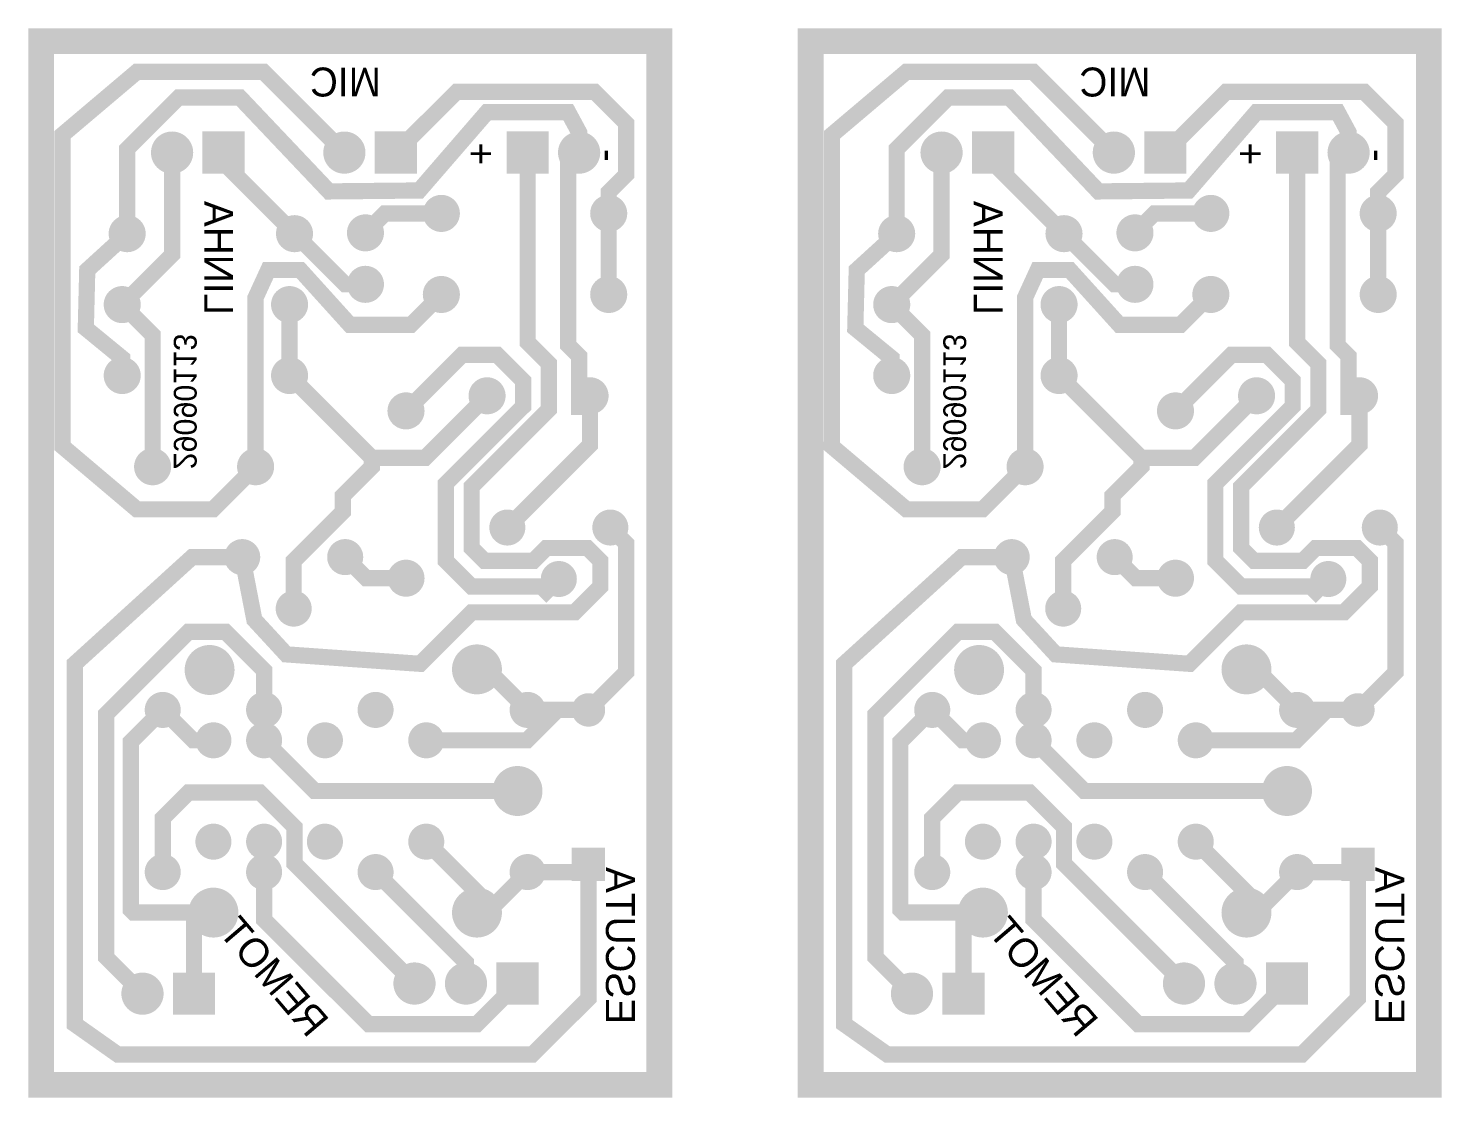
# Model space of a CAD drawing. Extents: x -97 to 88, y -34 to 19.
# Drawn here: x -97.4 to -26.9, y -34.2 to 19.1 of the extents above; entities that cross this region are included whole.
import ezdxf

# ---------------------------------------------------------------- set-up
doc = ezdxf.new("R2010")
doc.units = 0
doc.linetypes.add('DASHED2', pattern=[9.524999999999999, 6.349999999999999, -3.174999999999999])
doc.layers.get('0').update_dxf_attribs({"linetype": 'CONTINUOUS'})
for name, color, linetype in [('BOARD_OUTLINE', 7, 'CONTINUOUS'), ('BOTTOM', 7, 'CONTINUOUS'), ('COMPONENTS_TOP', 1, 'CONTINUOUS'), ('PADSTACKS', 1, 'CONTINUOUS'), ('POWER', 7, 'CONTINUOUS'), ('SMTOP', 7, 'CONTINUOUS')]:
    doc.layers.add(name, color=color, linetype=linetype)
doc.layers.get('COMPONENTS_TOP').off()
doc.layers.get('PADSTACKS').off()

# ---------------------------------------------------------------- blocks, each defined once
blk = doc.blocks.new('PADSTACK_91R67')
blk.add_point((0, 0))
at = {"layer": 'BOTTOM', "const_width": 0.0454833333333334}
blk.add_lwpolyline([(-0.0227416666666667, 0, 1), (0.0227416666666667, 0, 1)], format="xyb", close=True, dxfattribs=at)
at = {"layer": 'POWER', "const_width": 0.0484833333333333}
blk.add_lwpolyline([(-0.0242416666666667, 0, 1), (0.0242416666666667, 0, 1)], format="xyb", close=True, dxfattribs=at)
at = {"layer": 'SMTOP', "const_width": 0.048}
blk.add_lwpolyline([(-0.024, 0, 1), (0.024, 0, 1)], format="xyb", close=True, dxfattribs=at)
blk = doc.blocks.new('FOOTPRINT_RELAY_REV2_19')
at = {"layer": 'PADSTACKS'}
for p in [(-0.6692833333333335, -0.0787333333333334), (-0.1574666666666667, -0.0787333333333334), (-0.7480333333333335, -0.3149500000000001), (-0.6692833333333335, -0.5511666666666669), (-0.1500000000000001, -0.5500000000000002)]:
    blk.add_blockref('PADSTACK_91R67', p, dxfattribs=at)
blk = doc.blocks.new('PADSTACK_T1_1')
blk.add_point((0, 0))
at = {"layer": 'BOTTOM', "const_width": 0.031}
blk.add_lwpolyline([(-0.0155, 0, 1), (0.0155, 0, 1)], format="xyb", close=True, dxfattribs=at)
at = {"layer": 'POWER', "const_width": 0.035}
blk.add_lwpolyline([(-0.0175, 0, 1), (0.0175, 0, 1)], format="xyb", close=True, dxfattribs=at)
at = {"layer": 'SMTOP', "const_width": 0.0335}
blk.add_lwpolyline([(-0.01675, 0, 1), (0.01675, 0, 1)], format="xyb", close=True, dxfattribs=at)
blk = doc.blocks.new('FOOTPRINT_RELAY_2_20')
at = {"layer": 'PADSTACKS'}
for p in [(0.0393666666666667, -0.0393666666666667), (0.2362166666666667, -0.0393666666666667), (0.3543166666666668, -0.0393666666666667), (0.4527500000000001, -0.0393666666666667), (0.0393666666666667, -0.2362166666666667), (0.2362166666666667, -0.2362166666666667), (0.3543166666666668, -0.2362166666666667), (0.4527500000000001, -0.2362166666666667)]:
    blk.add_blockref('PADSTACK_T1_1', p, dxfattribs=at)
blk = doc.blocks.new('PADSTACK_TM_RAD_LLB_PAD2_1')
blk.add_point((0, 0))
at = {"layer": 'BOTTOM', "const_width": 0.026}
blk.add_lwpolyline([(-0.013, 0, 1), (0.013, 0, 1)], format="xyb", close=True, dxfattribs=at)
at = {"layer": 'POWER', "const_width": 0.036}
blk.add_lwpolyline([(-0.018, 0, 1), (0.018, 0, 1)], format="xyb", close=True, dxfattribs=at)
at = {"layer": 'SMTOP', "const_width": 0.026}
blk.add_lwpolyline([(-0.013, 0, 1), (0.013, 0, 1)], format="xyb", close=True, dxfattribs=at)
blk = doc.blocks.new('FOOTPRINT_CAP2_C1')
at = {"layer": 'PADSTACKS'}
for p in [(0, 0), (0.2, 0)]:
    blk.add_blockref('PADSTACK_TM_RAD_LLB_PAD2_1', p, dxfattribs=at)
blk = doc.blocks.new('PADSTACK_TM_RAD_LLB_PAD2')
blk.add_point((0, 0))
at = {"layer": 'BOTTOM', "const_width": 0.026}
blk.add_lwpolyline([(-0.013, 0, 1), (0.013, 0, 1)], format="xyb", close=True, dxfattribs=at)
at = {"layer": 'POWER', "const_width": 0.036}
blk.add_lwpolyline([(-0.018, 0, 1), (0.018, 0, 1)], format="xyb", close=True, dxfattribs=at)
at = {"layer": 'SMTOP', "const_width": 0.026}
blk.add_lwpolyline([(-0.013, 0, 1), (0.013, 0, 1)], format="xyb", close=True, dxfattribs=at)
blk = doc.blocks.new('FOOTPRINT_CAP_C2')
at = {"layer": 'PADSTACKS'}
for p in [(0, 0), (0.1, 0)]:
    blk.add_blockref('PADSTACK_TM_RAD_LLB_PAD2', p, dxfattribs=at)
blk = doc.blocks.new('FOOTPRINT_CAP2_C3')
at = {"layer": 'PADSTACKS'}
for p in [(0, 0), (0.2, 0)]:
    blk.add_blockref('PADSTACK_TM_RAD_LLB_PAD2_1', p, dxfattribs=at)
blk = doc.blocks.new('PADSTACK_TM_DIODE_LLB_PAD30')
blk.add_point((0, 0))
at = {"layer": 'BOTTOM', "const_width": 0.0225}
blk.add_lwpolyline([(-0.011248031496063, 0, 1), (0.011248031496063, 0, 1)], format="xyb", close=True, dxfattribs=at)
at = {"layer": 'POWER', "const_width": 0.0325}
blk.add_lwpolyline([(-0.016248031496063, 0, 1), (0.016248031496063, 0, 1)], format="xyb", close=True, dxfattribs=at)
at = {"layer": 'SMTOP', "const_width": 0.0225}
blk.add_lwpolyline([(-0.011248031496063, 0, 1), (0.011248031496063, 0, 1)], format="xyb", close=True, dxfattribs=at)
blk = doc.blocks.new('PADSTACK_TM_DIODE_LLB_PAD29')
blk.add_point((0, 0))
at = {"layer": 'BOTTOM', "const_width": 0.045}
blk.add_lwpolyline([(-0.0225, 0), (0.0225, 0)], dxfattribs=at)
at = {"layer": 'POWER', "const_width": 0.065}
blk.add_lwpolyline([(-0.0325, 0), (0.0325, 0)], dxfattribs=at)
at = {"layer": 'SMTOP', "const_width": 0.045}
blk.add_lwpolyline([(-0.0225, 0), (0.0225, 0)], dxfattribs=at)
blk = doc.blocks.new('FOOTPRINT_DIODE_D1')
at = {"layer": 'PADSTACKS', "rotation": 90}
for name, p in [('PADSTACK_TM_DIODE_LLB_PAD29', (-0.3, 0)), ('PADSTACK_TM_DIODE_LLB_PAD30', (0, 0))]:
    blk.add_blockref(name, p, dxfattribs=at)
blk = doc.blocks.new('PADSTACK_BCON100T_LLB_PAD3')
blk.add_point((0, 0))
at = {"layer": 'BOTTOM', "const_width": 0.062}
blk.add_lwpolyline([(-0.031, 0), (0.031, 0)], dxfattribs=at)
at = {"layer": 'POWER', "const_width": 0.082}
blk.add_lwpolyline([(-0.041, 0), (0.041, 0)], dxfattribs=at)
at = {"layer": 'SMTOP', "const_width": 0.062}
blk.add_lwpolyline([(-0.031, 0), (0.031, 0)], dxfattribs=at)
blk = doc.blocks.new('PADSTACK_BCON100T_LLB_PAD4')
blk.add_point((0, 0))
at = {"layer": 'BOTTOM', "const_width": 0.031}
blk.add_lwpolyline([(-0.0155, 0, 1), (0.0155, 0, 1)], format="xyb", close=True, dxfattribs=at)
at = {"layer": 'POWER', "const_width": 0.041}
blk.add_lwpolyline([(-0.0205, 0, 1), (0.0205, 0, 1)], format="xyb", close=True, dxfattribs=at)
at = {"layer": 'SMTOP', "const_width": 0.031}
blk.add_lwpolyline([(-0.0155, 0, 1), (0.0155, 0, 1)], format="xyb", close=True, dxfattribs=at)
blk = doc.blocks.new('FOOTPRINT_CON3_J1')
at = {"layer": 'PADSTACKS'}
for name, p in [('PADSTACK_BCON100T_LLB_PAD3', (0, 0)), ('PADSTACK_BCON100T_LLB_PAD4', (0.1, 0)), ('PADSTACK_BCON100T_LLB_PAD4', (0.2, 0))]:
    blk.add_blockref(name, p, dxfattribs=at)
blk = doc.blocks.new('FOOTPRINT_CON2_J2')
at = {"layer": 'PADSTACKS'}
for name, p in [('PADSTACK_BCON100T_LLB_PAD3', (0, 0)), ('PADSTACK_BCON100T_LLB_PAD4', (0.1, 0))]:
    blk.add_blockref(name, p, dxfattribs=at)
blk = doc.blocks.new('FOOTPRINT_CON2_J3')
at = {"layer": 'PADSTACKS'}
for name, p in [('PADSTACK_BCON100T_LLB_PAD3', (0, 0)), ('PADSTACK_BCON100T_LLB_PAD4', (0.1, 0))]:
    blk.add_blockref(name, p, dxfattribs=at)
blk = doc.blocks.new('FOOTPRINT_CON2_J4')
at = {"layer": 'PADSTACKS'}
for name, p in [('PADSTACK_BCON100T_LLB_PAD3', (0, 0)), ('PADSTACK_BCON100T_LLB_PAD4', (0.1, 0))]:
    blk.add_blockref(name, p, dxfattribs=at)
blk = doc.blocks.new('FOOTPRINT_CON2_J5')
at = {"layer": 'PADSTACKS'}
for name, p in [('PADSTACK_BCON100T_LLB_PAD3', (0, 0)), ('PADSTACK_BCON100T_LLB_PAD4', (0.1, 0))]:
    blk.add_blockref(name, p, dxfattribs=at)
blk = doc.blocks.new('FOOTPRINT_RELAY_1_K1')
at = {"layer": 'PADSTACKS'}
for p in [(0.0393666666666667, 0), (0.3346333333333334, 0), (0.5511666666666669, 0), (0.7480000000000003, 0), (0.0393666666666667, -0.3149500000000001), (0.3346333333333334, -0.3149500000000001), (0.5511666666666669, -0.3149500000000001), (0.7480000000000003, -0.3149500000000001)]:
    blk.add_blockref('PADSTACK_T1_1', p, dxfattribs=at)
blk = doc.blocks.new('FOOTPRINT_BC_Q1')
at = {"layer": 'PADSTACKS'}
for p in [(0, 0), (0.2, 0), (0.1, -0.1)]:
    blk.add_blockref('PADSTACK_T1_1', p, dxfattribs=at)
blk = doc.blocks.new('FOOTPRINT_BC_Q2')
at = {"layer": 'PADSTACKS'}
for p in [(0, 0), (0.2, 0), (0.1, -0.1)]:
    blk.add_blockref('PADSTACK_T1_1', p, dxfattribs=at)
blk = doc.blocks.new('PADSTACK_TM_AXIAL_LLB_PAD3')
blk.add_point((0, 0))
at = {"layer": 'BOTTOM', "const_width": 0.026}
blk.add_lwpolyline([(-0.013, 0, 1), (0.013, 0, 1)], format="xyb", close=True, dxfattribs=at)
at = {"layer": 'POWER', "const_width": 0.036}
blk.add_lwpolyline([(-0.018, 0, 1), (0.018, 0, 1)], format="xyb", close=True, dxfattribs=at)
at = {"layer": 'SMTOP', "const_width": 0.026}
blk.add_lwpolyline([(-0.013, 0, 1), (0.013, 0, 1)], format="xyb", close=True, dxfattribs=at)
blk = doc.blocks.new('FOOTPRINT_AX__325X_100__031_R1')
at = {"layer": 'PADSTACKS'}
for p in [(0, 0), (0.3250000000000001, 0)]:
    blk.add_blockref('PADSTACK_TM_AXIAL_LLB_PAD3', p, dxfattribs=at)
blk = doc.blocks.new('FOOTPRINT_AX__325X_100__031_R2')
at = {"layer": 'PADSTACKS'}
for p in [(0, 0), (0.3250000000000001, 0)]:
    blk.add_blockref('PADSTACK_TM_AXIAL_LLB_PAD3', p, dxfattribs=at)
blk = doc.blocks.new('FOOTPRINT_AX__325X_100__031_R3')
at = {"layer": 'PADSTACKS'}
for p in [(0, 0), (0.3250000000000001, 0)]:
    blk.add_blockref('PADSTACK_TM_AXIAL_LLB_PAD3', p, dxfattribs=at)
blk = doc.blocks.new('FOOTPRINT_AX__325X_100__031_R4')
at = {"layer": 'PADSTACKS'}
for p in [(0, 0), (0.3250000000000001, 0)]:
    blk.add_blockref('PADSTACK_TM_AXIAL_LLB_PAD3', p, dxfattribs=at)
blk = doc.blocks.new('FOOTPRINT_AX__325X_100__031_R5')
at = {"layer": 'PADSTACKS'}
for p in [(0, 0), (0.3250000000000001, 0)]:
    blk.add_blockref('PADSTACK_TM_AXIAL_LLB_PAD3', p, dxfattribs=at)
blk = doc.blocks.new('FOOTPRINT_AX__325X_100__031_R6')
at = {"layer": 'PADSTACKS'}
for p in [(0, 0), (0.3250000000000001, 0)]:
    blk.add_blockref('PADSTACK_TM_AXIAL_LLB_PAD3', p, dxfattribs=at)

msp = doc.modelspace()

# ---------------------------------------------------------------- linework, layer by layer
at = {"layer": 'BOARD_OUTLINE', "linetype": 'DASHED2', "lineweight": 9, "const_width": 1.282441241995018}
for points in [[(-96.71833802424914, 18.42226725645596), (-65.92222151939477, 18.42226725645595), (-65.92222151939478, -33.57773274354403), (-96.71833802424915, -33.57773274354403), (-96.71833802424914, 18.42226725645596)], [(-58.38717744974099, 18.42226725645596), (-27.59106094488662, 18.42226725645595), (-27.59106094488663, -33.57773274354403), (-58.38717744974101, -33.57773274354403), (-58.38717744974099, 18.42226725645596)]]:
    msp.add_lwpolyline(points, dxfattribs=at)
at = {"layer": 'BOTTOM', "const_width": 0.8079379824568617}
for points in [[(-81.61331759561781, 12.86886919820352), (-85.64018309548214, 16.89573469806788), (-91.94551920195767, 16.89573469806788), (-95.65122217548429, 13.76090398463165), (-95.6568620593493, -1.766547539393116), (-91.9455192019577, -4.905766415847423), (-88.15932517517437, -4.905766415847423), (-86.03517499801663, -2.781616238689665)], [(-43.28215702110966, 12.86886919820352), (-47.30902252097401, 16.89573469806788), (-53.61435862744952, 16.89573469806788), (-57.32006160097615, 13.76090398463165), (-57.32570148484114, -1.766547539393116), (-53.61435862744953, -4.905766415847423), (-49.82816460066624, -4.905766415847423), (-47.70401442350848, -2.781616238689665)], [(-68.44649336405494, 9.839742984611306), (-68.44649336405494, 10.89861197008515), (-67.57913560405234, 11.7659697300878), (-67.57913560405234, 14.33085221407782), (-69.14627880177022, 15.89799541179574), (-76.01930889803553, 15.89799541179574), (-79.04843511162777, 12.86886919820352)], [(-30.11533278954681, 9.839742984611306), (-30.11533278954681, 10.89861197008515), (-29.24797502954419, 11.7659697300878), (-29.24797502954419, 14.33085221407782), (-30.81511822726207, 15.89799541179574), (-37.68814832352738, 15.89799541179574), (-40.71727453711962, 12.86886919820352)], [(-69.92044583152125, 12.86886919820351), (-69.92044583152125, 13.87793671544661), (-70.4659108397831, 14.88828667393166), (-74.50474579123942, 14.88828667393166), (-77.88435043579534, 10.98220896679814), (-82.3813310881842, 10.93518929255518), (-86.81575423397761, 15.61329345607286), (-89.86796438992573, 15.61329345607286), (-92.43284687391579, 13.04841097208283), (-92.43284687391579, 8.830034246747203)], [(-31.5892852570131, 12.86886919820351), (-31.5892852570131, 13.87793671544661), (-32.13475026527496, 14.88828667393166), (-36.17358521673127, 14.88828667393166), (-39.55318986128719, 10.98220896679814), (-44.05017051367605, 10.93518929255518), (-48.48459365946947, 15.61329345607286), (-51.53680381541758, 15.61329345607286), (-54.10168629940764, 13.04841097208283), (-54.10168629940764, 8.830034246747203)], [(-90.19584186746248, 12.86886919820352), (-90.19584186746248, 7.779714869553288), (-92.67950307279283, 5.296053664222952)], [(-87.63095938347243, 12.86886919820352), (-87.63095938347243, 12.36401482927149), (-84.09697880094816, 8.830034246747203)], [(-86.70247192426804, -7.284694919748162), (-86.09708246377785, -10.40530194193606), (-84.50735999838659, -12.12982568007626), (-77.83866554001249, -12.60041386781753), (-75.27378305602245, -10.0355313838275), (-70.14401808804234, -10.0355313838275), (-68.86157684604737, -8.753090141832487), (-68.86157684604737, -7.47064889983747), (-69.50279746704487, -6.829428278839955), (-71.5547034542369, -6.829428278839955), (-72.19592407523439, -7.47064889983747), (-74.63256243502491, -7.47064889983747), (-75.27378305602245, -6.829428278839955), (-75.27378305602245, -3.777218122891824), (-71.42645933003737, 0.0701056030932392), (-71.42645933003737, 2.35669833757035), (-72.48532831551128, 3.415567323044228), (-72.48532831551128, 12.86886919820351)], [(-69.92044583152125, 12.86886919820351), (-70.4659108397831, 12.32340418994162), (-70.4659108397831, 3.276636188494762), (-69.92044583152125, 2.731171180232891), (-69.92044583152125, 0.206899335572686), (-69.37498082325935, 0.206899335572686), (-69.37498082325935, 0.7523643438345858)], [(-51.86468129295433, 12.86886919820352), (-51.86468129295433, 7.779714869553288), (-54.34834249828468, 5.296053664222952)], [(-49.29979880896429, 12.86886919820352), (-49.29979880896429, 12.36401482927149), (-45.76581822644001, 8.830034246747203)], [(-48.3713113497599, -7.284694919748162), (-47.7659218892697, -10.40530194193606), (-46.17619942387844, -12.12982568007626), (-39.50750496550433, -12.60041386781753), (-36.9426224815143, -10.0355313838275), (-31.81285751353419, -10.0355313838275), (-30.53041627153922, -8.753090141832487), (-30.53041627153922, -7.47064889983747), (-31.17163689253672, -6.829428278839955), (-33.22354287972875, -6.829428278839955), (-33.86476350072624, -7.47064889983747), (-36.30140186051676, -7.47064889983747), (-36.9426224815143, -6.829428278839955), (-36.9426224815143, -3.777218122891824), (-33.09529875552922, 0.0701056030932392), (-33.09529875552922, 2.35669833757035), (-34.15416774100313, 3.415567323044228), (-34.15416774100313, 12.86886919820351)], [(-31.5892852570131, 12.86886919820351), (-32.13475026527496, 12.32340418994162), (-32.13475026527496, 3.276636188494762), (-31.5892852570131, 2.731171180232891), (-31.5892852570131, 0.206899335572686), (-31.0438202487512, 0.206899335572686), (-31.0438202487512, 0.7523643438345858)], [(-80.56299821842389, 8.870644886077045), (-79.59390011988967, 9.83974298461132), (-76.78236143702257, 9.83974298461132)], [(-68.44649336405494, 9.839742984611306), (-68.44649336405494, 5.800908033154954)], [(-42.23183764391573, 8.870644886077045), (-41.26273954538151, 9.83974298461132), (-38.45120086251442, 9.83974298461132)], [(-30.11533278954681, 9.839742984611306), (-30.11533278954681, 5.800908033154954)], [(-80.56299821842389, 6.305762402087012), (-81.57270695628797, 6.305762402087012), (-84.09697880094816, 8.830034246747203)], [(-42.23183764391573, 6.305762402087012), (-43.24154638177982, 6.305762402087012), (-45.76581822644001, 8.830034246747203)], [(-86.03517499801663, -2.781616238689665), (-86.03517499801663, 5.6461601232876), (-85.40637337563543, 7.017079401061977), (-83.80700630937444, 7.017079401061977), (-81.3367377677609, 4.28634492635885), (-78.29692454381869, 4.28634492635885), (-76.78236143702257, 5.800908033154968)], [(-47.70401442350848, -2.781616238689665), (-47.70401442350848, 5.6461601232876), (-47.07521280112729, 7.017079401061977), (-45.47584573486631, 7.017079401061977), (-43.00557719325275, 4.28634492635885), (-39.96576396931054, 4.28634492635885), (-38.45120086251442, 5.800908033154968)], [(-91.1649399659967, -2.781616238689665), (-91.1649399659967, 3.781490557426835), (-92.67950307279283, 5.296053664222952)], [(-84.3436349998252, 5.296053664222952), (-84.3436349998252, 1.762073081698687)], [(-52.83377939148856, -2.781616238689665), (-52.83377939148856, 3.781490557426835), (-54.34834249828468, 5.296053664222952)], [(-46.01247442531705, 5.296053664222952), (-46.01247442531705, 1.762073081698687)], [(-70.9301545693853, -8.375624936271976), (-71.5529935325809, -8.998463899467552), (-71.79836729021594, -8.753090141832487), (-75.27378305602245, -8.753090141832487), (-76.55622429801747, -7.470648899837456), (-76.55622429801747, -3.623325173852407), (-72.7089005720324, 0.2239985521326417), (-72.7089005720324, 1.506439794127643), (-73.99134181402744, 2.788881036122674), (-75.75555348259857, 2.788881036122674), (-78.54358074269572, 0.0008537760255223)], [(-32.59899399487716, -8.375624936271976), (-33.22183295807275, -8.998463899467552), (-33.4672067157078, -8.753090141832487), (-36.9426224815143, -8.753090141832487), (-38.22506372350932, -7.470648899837456), (-38.22506372350932, -3.623325173852407), (-34.37773999752426, 0.2239985521326417), (-34.37773999752426, 1.506439794127643), (-35.66018123951929, 2.788881036122674), (-37.42439290809042, 2.788881036122674), (-40.21242016818759, 0.0008537760255223)], [(-84.3436349998252, 1.762073081698687), (-80.24067798626916, -2.340883931857391), (-77.5979940669314, -2.340883931857391), (-74.50474579123942, 0.7523643438345858)], [(-46.01247442531705, 1.762073081698687), (-41.90951741176101, -2.340883931857391), (-39.26683349242326, -2.340883931857391), (-36.17358521673127, 0.7523643438345858)], [(-74.50474579123942, 0.7523643438345858), (-77.5979940669314, -2.340883931857391), (-80.24067798626916, -2.340883931857391), (-80.24067798626916, -2.781829978896681), (-81.68598926599753, -4.227141258625067), (-81.68598926599753, -5.019048725556984), (-84.137589440278, -7.470648899837456), (-84.137589440278, -9.849577403738223)], [(-69.37498082325935, 0.7523643438345858), (-69.37498082325935, -1.690686222165922), (-73.49503705337537, -5.810742452281942)], [(-36.17358521673127, 0.7523643438345858), (-39.26683349242326, -2.340883931857391), (-41.90951741176101, -2.340883931857391), (-41.90951741176101, -2.781829978896681), (-43.35482869148939, -4.227141258625067), (-43.35482869148939, -5.019048725556984), (-45.80642886576986, -7.470648899837456), (-45.80642886576986, -9.849577403738223)], [(-31.0438202487512, 0.7523643438345858), (-31.0438202487512, -1.690686222165922), (-35.16387647886722, -5.810742452281942)], [(-68.36527208539526, -5.810742452281942), (-67.57913560405234, -6.596878933624878), (-67.57913560405234, -13.02105459519189), (-69.45620210191905, -14.89812109305862)], [(-30.03411151088711, -5.810742452281942), (-29.24797502954419, -6.596878933624878), (-29.24797502954419, -13.02105459519189), (-31.1250415274109, -14.89812109305862)], [(-86.70247192426804, -7.284694919748162), (-89.19468273787837, -7.284694919748162), (-95.0429599692047, -12.60041386781753), (-95.0429599692047, -30.55257225144425), (-92.894525721034, -32.06915436254389), (-72.2532064507102, -32.06915436254389), (-69.45620210191905, -29.27215001375276), (-69.45620210191905, -22.59276854502872)], [(-81.57270695628797, -7.284694919748162), (-80.52238757909404, -8.335014296942092), (-78.54358074269572, -8.335014296942092)], [(-48.3713113497599, -7.284694919748162), (-50.86352216337022, -7.284694919748162), (-56.71179939469656, -12.60041386781753), (-56.71179939469656, -30.55257225144425), (-54.56336514652585, -32.06915436254389), (-33.92204587620204, -32.06915436254389), (-31.1250415274109, -29.27215001375276), (-31.1250415274109, -22.59276854502872)], [(-43.24154638177982, -7.284694919748162), (-42.19122700458591, -8.335014296942092), (-40.21242016818759, -8.335014296942092)], [(-91.66979433492874, -29.03404342315568), (-93.4844486923517, -27.21938906573274), (-93.4844486923517, -15.11399870212778), (-89.38063671796765, -11.0101867277437), (-87.53392132949485, -11.0101867277437), (-85.61239686857229, -12.93171118866624), (-85.61239686857229, -14.8976936126446)], [(-53.3386337604206, -29.03404342315568), (-55.15328811784356, -27.21938906573274), (-55.15328811784356, -15.11399870212778), (-51.0494761434595, -11.0101867277437), (-49.20276075498668, -11.0101867277437), (-47.28123629406414, -12.93171118866624), (-47.28123629406414, -14.8976936126446)], [(-75.00831771892948, -12.87784865650246), (-74.50517327165343, -12.87784865650246), (-72.48532831551128, -14.8976936126446)], [(-36.67715714442133, -12.87784865650246), (-36.17401269714529, -12.87784865650246), (-34.15416774100313, -14.8976936126446)], [(-90.66094055789267, -14.8976936126446), (-92.2500989969315, -16.48685205168342), (-92.2500989969315, -24.85563611652894), (-92.11052664176104, -24.9952084716994), (-88.13581375240445, -24.9952084716994)], [(-90.66094055789267, -14.8976936126446), (-89.14637745109655, -16.41225671944072), (-88.13666871323247, -16.41225671944072)], [(-85.61239686857229, -14.8976936126446), (-85.61196938815827, -14.89812109305862), (-85.61196938815827, -16.41225671944072)], [(-69.45620210191905, -14.89812109305862), (-71.005818602663, -14.89812109305862), (-72.51995422904514, -16.41225671944072), (-77.53387200483165, -16.41225671944072)], [(-69.45620210191905, -14.89812109305862), (-71.005818602663, -14.89812109305862), (-71.005818602663, -14.8976936126446), (-72.48532831551128, -14.8976936126446)], [(-52.32977998338452, -14.8976936126446), (-53.91893842242335, -16.48685205168342), (-53.91893842242335, -24.85563611652894), (-53.77936606725289, -24.9952084716994), (-49.80465317789631, -24.9952084716994)], [(-52.32977998338452, -14.8976936126446), (-50.81521687658841, -16.41225671944072), (-49.80550813872433, -16.41225671944072)], [(-47.28123629406414, -14.8976936126446), (-47.28080881365012, -14.89812109305862), (-47.28080881365012, -16.41225671944072)], [(-31.1250415274109, -14.89812109305862), (-32.67465802815485, -14.89812109305862), (-34.18879365453699, -16.41225671944072), (-39.2027114303235, -16.41225671944072)], [(-31.1250415274109, -14.89812109305862), (-32.67465802815485, -14.89812109305862), (-32.67465802815485, -14.8976936126446), (-34.15416774100313, -14.8976936126446)], [(-85.61196938815827, -16.41225671944072), (-83.0876975434981, -18.93652856410093), (-72.98847276278732, -18.93652856410093)], [(-47.28080881365012, -16.41225671944072), (-44.75653696898994, -18.93652856410093), (-34.65731218827917, -18.93652856410093)], [(-90.66094055789267, -22.97579099597123), (-90.66094055789267, -20.29292391771765), (-89.38063671796765, -19.01262007779261), (-85.8154500652215, -19.01262007779261), (-84.09697880094816, -20.73109134206593), (-84.09697880094816, -22.55215790569888), (-78.11994765242338, -28.52918905422366)], [(-52.32977998338452, -22.97579099597123), (-52.32977998338452, -20.29292391771765), (-51.0494761434595, -19.01262007779261), (-47.48428949071334, -19.01262007779261), (-45.76581822644003, -20.73109134206593), (-45.76581822644003, -22.55215790569888), (-39.78878707791523, -28.52918905422366)], [(-85.61196938815827, -21.46122788917512), (-85.61239686857229, -21.46165536958912), (-85.61239686857229, -22.97579099597123)], [(-75.00831771892948, -24.9952084716994), (-75.00831771892948, -23.98678217507731), (-77.53387200483166, -21.46122788917512)], [(-47.28080881365012, -21.46122788917512), (-47.28123629406414, -21.46165536958912), (-47.28123629406414, -22.97579099597123)], [(-36.67715714442133, -24.9952084716994), (-36.67715714442133, -23.98678217507731), (-39.20271143032351, -21.46122788917512)], [(-72.48532831551128, -22.97579099597123), (-69.45620210191905, -22.97579099597123), (-69.45620210191905, -22.59276854502872)], [(-34.15416774100313, -22.97579099597123), (-31.1250415274109, -22.97579099597123), (-31.1250415274109, -22.59276854502872)], [(-85.61239686857229, -22.97579099597123), (-85.61239686857229, -25.34574241117801), (-80.40354802400253, -30.55459125574777), (-75.01558488596746, -30.55459125574777), (-72.99018268444331, -28.52918905422366)], [(-75.55506516843334, -28.52918905422366), (-75.55506516843334, -27.47929715744374), (-80.05857132990587, -22.97579099597123)], [(-75.00831771892948, -24.9952084716994), (-74.50474579123943, -24.9952084716994), (-72.48532831551128, -22.97579099597123)], [(-47.28123629406414, -22.97579099597123), (-47.28123629406414, -25.34574241117801), (-42.07238744949438, -30.55459125574777), (-36.68442431145931, -30.55459125574777), (-34.65902210993516, -28.52918905422366)], [(-37.22390459392519, -28.52918905422366), (-37.22390459392519, -27.47929715744374), (-41.72741075539772, -22.97579099597123)], [(-36.67715714442133, -24.9952084716994), (-36.17358521673128, -24.9952084716994), (-34.15416774100313, -22.97579099597123)], [(-89.10491185093873, -29.03404342315568), (-89.10491185093873, -24.9952084716994), (-88.13581375240445, -24.9952084716994)], [(-50.77375127643057, -29.03404342315568), (-50.77375127643057, -24.9952084716994), (-49.80465317789631, -24.9952084716994)]]:
    msp.add_lwpolyline(points, dxfattribs=at)
at = {"layer": 'BOTTOM', "lineweight": 60, "const_width": 0.8079379824568617}
for points in [[(-92.67950307279283, 1.762073081698687), (-92.67950307279283, 2.62515603756131), (-94.49368601115947, 4.113401208614249), (-94.4209872671887, 7.017079401061977), (-92.43284687391579, 8.830034246747203)], [(-54.34834249828468, 1.762073081698687), (-54.34834249828468, 2.62515603756131), (-56.16252543665132, 4.113401208614249), (-56.08982669268056, 7.017079401061977), (-54.10168629940764, 8.830034246747203)]]:
    msp.add_lwpolyline(points, dxfattribs=at)

# ---------------------------------------------------------------- block references
at = {"layer": 'COMPONENTS_TOP', "xscale": 25.64882483990036, "yscale": 25.64882483990036, "zscale": 25.64882483990036}
for name, p, rotation in [('FOOTPRINT_CON2_J4', (-87.63095938347243, 12.86886919820354), 180), ('FOOTPRINT_CON2_J5', (-79.04843511162777, 12.86886919820354), 180), ('FOOTPRINT_CON2_J4', (-49.29979880896429, 12.86886919820354), 180), ('FOOTPRINT_CON2_J5', (-40.71727453711962, 12.86886919820354), 180), ('FOOTPRINT_AX__325X_100__031_R5', (-68.44649336405494, 9.839742984611318), 180), ('FOOTPRINT_AX__325X_100__031_R5', (-30.11533278954681, 9.83974298461132), 180), ('FOOTPRINT_AX__325X_100__031_R4', (-84.09697880094816, 8.830034246747205), 180), ('FOOTPRINT_CAP_C2', (-80.56299821842389, 6.305762402087012), 89.99999999999999), ('FOOTPRINT_AX__325X_100__031_R4', (-45.76581822644003, 8.830034246747203), 180), ('FOOTPRINT_CAP_C2', (-42.23183764391573, 6.305762402087012), 89.99999999999999), ('FOOTPRINT_AX__325X_100__031_R6', (-68.44649336405494, 5.80090803315498), 180), ('FOOTPRINT_AX__325X_100__031_R6', (-30.11533278954681, 5.800908033154982), 180), ('FOOTPRINT_AX__325X_100__031_R3', (-78.54358074269572, 0.0008537760255223), 270), ('FOOTPRINT_AX__325X_100__031_R3', (-40.21242016818759, 0.0008537760255223), 270), ('FOOTPRINT_RELAY_REV2_19', (-92.1746487038608, -27.01462594742754), 180), ('FOOTPRINT_RELAY_REV2_19', (-53.84348812935264, -27.01462594742754), 180), ('FOOTPRINT_RELAY_1_K1', (-71.4756195776472, -22.97579099597123), 180), ('FOOTPRINT_DIODE_D1', (-69.45620210191905, -14.89812109305862), 89.99999999999999), ('FOOTPRINT_RELAY_1_K1', (-33.14445900313904, -22.97579099597123), 180), ('FOOTPRINT_DIODE_D1', (-31.1250415274109, -14.89812109305862), 89.99999999999999), ('FOOTPRINT_RELAY_2_20', (-76.52416326696759, -22.47093662703919), 180), ('FOOTPRINT_RELAY_2_20', (-38.19300269245944, -22.47093662703919), 180), ('FOOTPRINT_CON2_J3', (-89.10491185093873, -29.03404342315567), 180), ('FOOTPRINT_CON3_J1', (-72.9901826844433, -28.52918905422365), 180), ('FOOTPRINT_CON2_J3', (-50.77375127643057, -29.03404342315567), 180), ('FOOTPRINT_CON3_J1', (-34.65902210993515, -28.52918905422365), 180)]:
    msp.add_blockref(name, p, dxfattribs=dict(at, rotation=rotation))
for name, p in [('FOOTPRINT_CON2_J2', (-72.48532831551128, 12.86886919820354)), ('FOOTPRINT_CON2_J2', (-34.15416774100313, 12.86886919820354)), ('FOOTPRINT_AX__325X_100__031_R1', (-92.67950307279283, 5.296053664222956)), ('FOOTPRINT_AX__325X_100__031_R1', (-54.34834249828468, 5.296053664222952)), ('FOOTPRINT_AX__325X_100__031_R2', (-92.67950307279283, 1.762073081698705)), ('FOOTPRINT_AX__325X_100__031_R2', (-54.34834249828468, 1.762073081698702)), ('FOOTPRINT_CAP2_C1', (-74.50474579123942, 0.7523643438346)), ('FOOTPRINT_CAP2_C1', (-36.17358521673127, 0.7523643438346)), ('FOOTPRINT_CAP2_C3', (-91.1649399659967, -2.781616238689647)), ('FOOTPRINT_CAP2_C3', (-52.83377939148856, -2.781616238689647)), ('FOOTPRINT_BC_Q2', (-73.49503705337537, -5.810742452281914)), ('FOOTPRINT_BC_Q2', (-35.16387647886722, -5.810742452281914)), ('FOOTPRINT_BC_Q1', (-86.70247192426804, -7.284694919748162)), ('FOOTPRINT_BC_Q1', (-48.3713113497599, -7.284694919748162))]:
    msp.add_blockref(name, p, dxfattribs=at)

# ---------------------------------------------------------------- texts
at = {"layer": 'BOTTOM', "lineweight": 30}
for s, rotation, p in [('MIC', 180, (-79.79150349562667, 17.10715774685581)), ('MIC', 180, (-41.46034292111852, 17.10715774685581)), ('+', 270, (-75.51445452910352, 13.37372356713555)), ('+', 270, (-37.18329395459537, 13.37372356713555))]:
    msp.add_text(s, height=1.442746397244395, rotation=rotation, dxfattribs=at).set_placement(p)
at = {"layer": 'BOTTOM', "lineweight": 35, "text_generation_flag": 2}
for p in [(-69.12512232906208, 12.41454426304723), (-30.79396175455393, 12.41454426304723)]:
    msp.add_text('-', height=1.442746397244395, rotation=270, dxfattribs=at).set_placement(p)
at = {"layer": 'BOTTOM', "lineweight": 30, "text_generation_flag": 2}
for s, height, rotation, p in [('LINHA', 1.442746397244395, 270, (-88.59688844891278, 4.778722831170371)), ('LINHA', 1.442746397244395, 270, (-50.26572787440463, 4.77872283117037)), ('29090113', 1.136082635252336, 270, (-90.10886775440949, -2.918452160621708)), ('29090113', 1.136082635252336, 270, (-51.77770717990135, -2.918452160621708)), ('REMOT', 1.442746397244395, 310.4207444806212, (-83.40468033512015, -31.29663504717373)), ('REMOT', 1.442746397244395, 310.4207444806212, (-45.07351976061201, -31.29663504717373))]:
    msp.add_text(s, height=height, rotation=rotation, dxfattribs=at).set_placement(p)
at = {"layer": 'BOTTOM', "linetype": 'Continuous', "lineweight": 30, "text_generation_flag": 2}
for p in [(-68.58332264396722, -30.55257225144425), (-30.25216206945907, -30.55257225144425)]:
    msp.add_text('ESCUTA', height=1.442746397244395, rotation=270, dxfattribs=at).set_placement(p)

doc.saveas('drawing.dxf')
